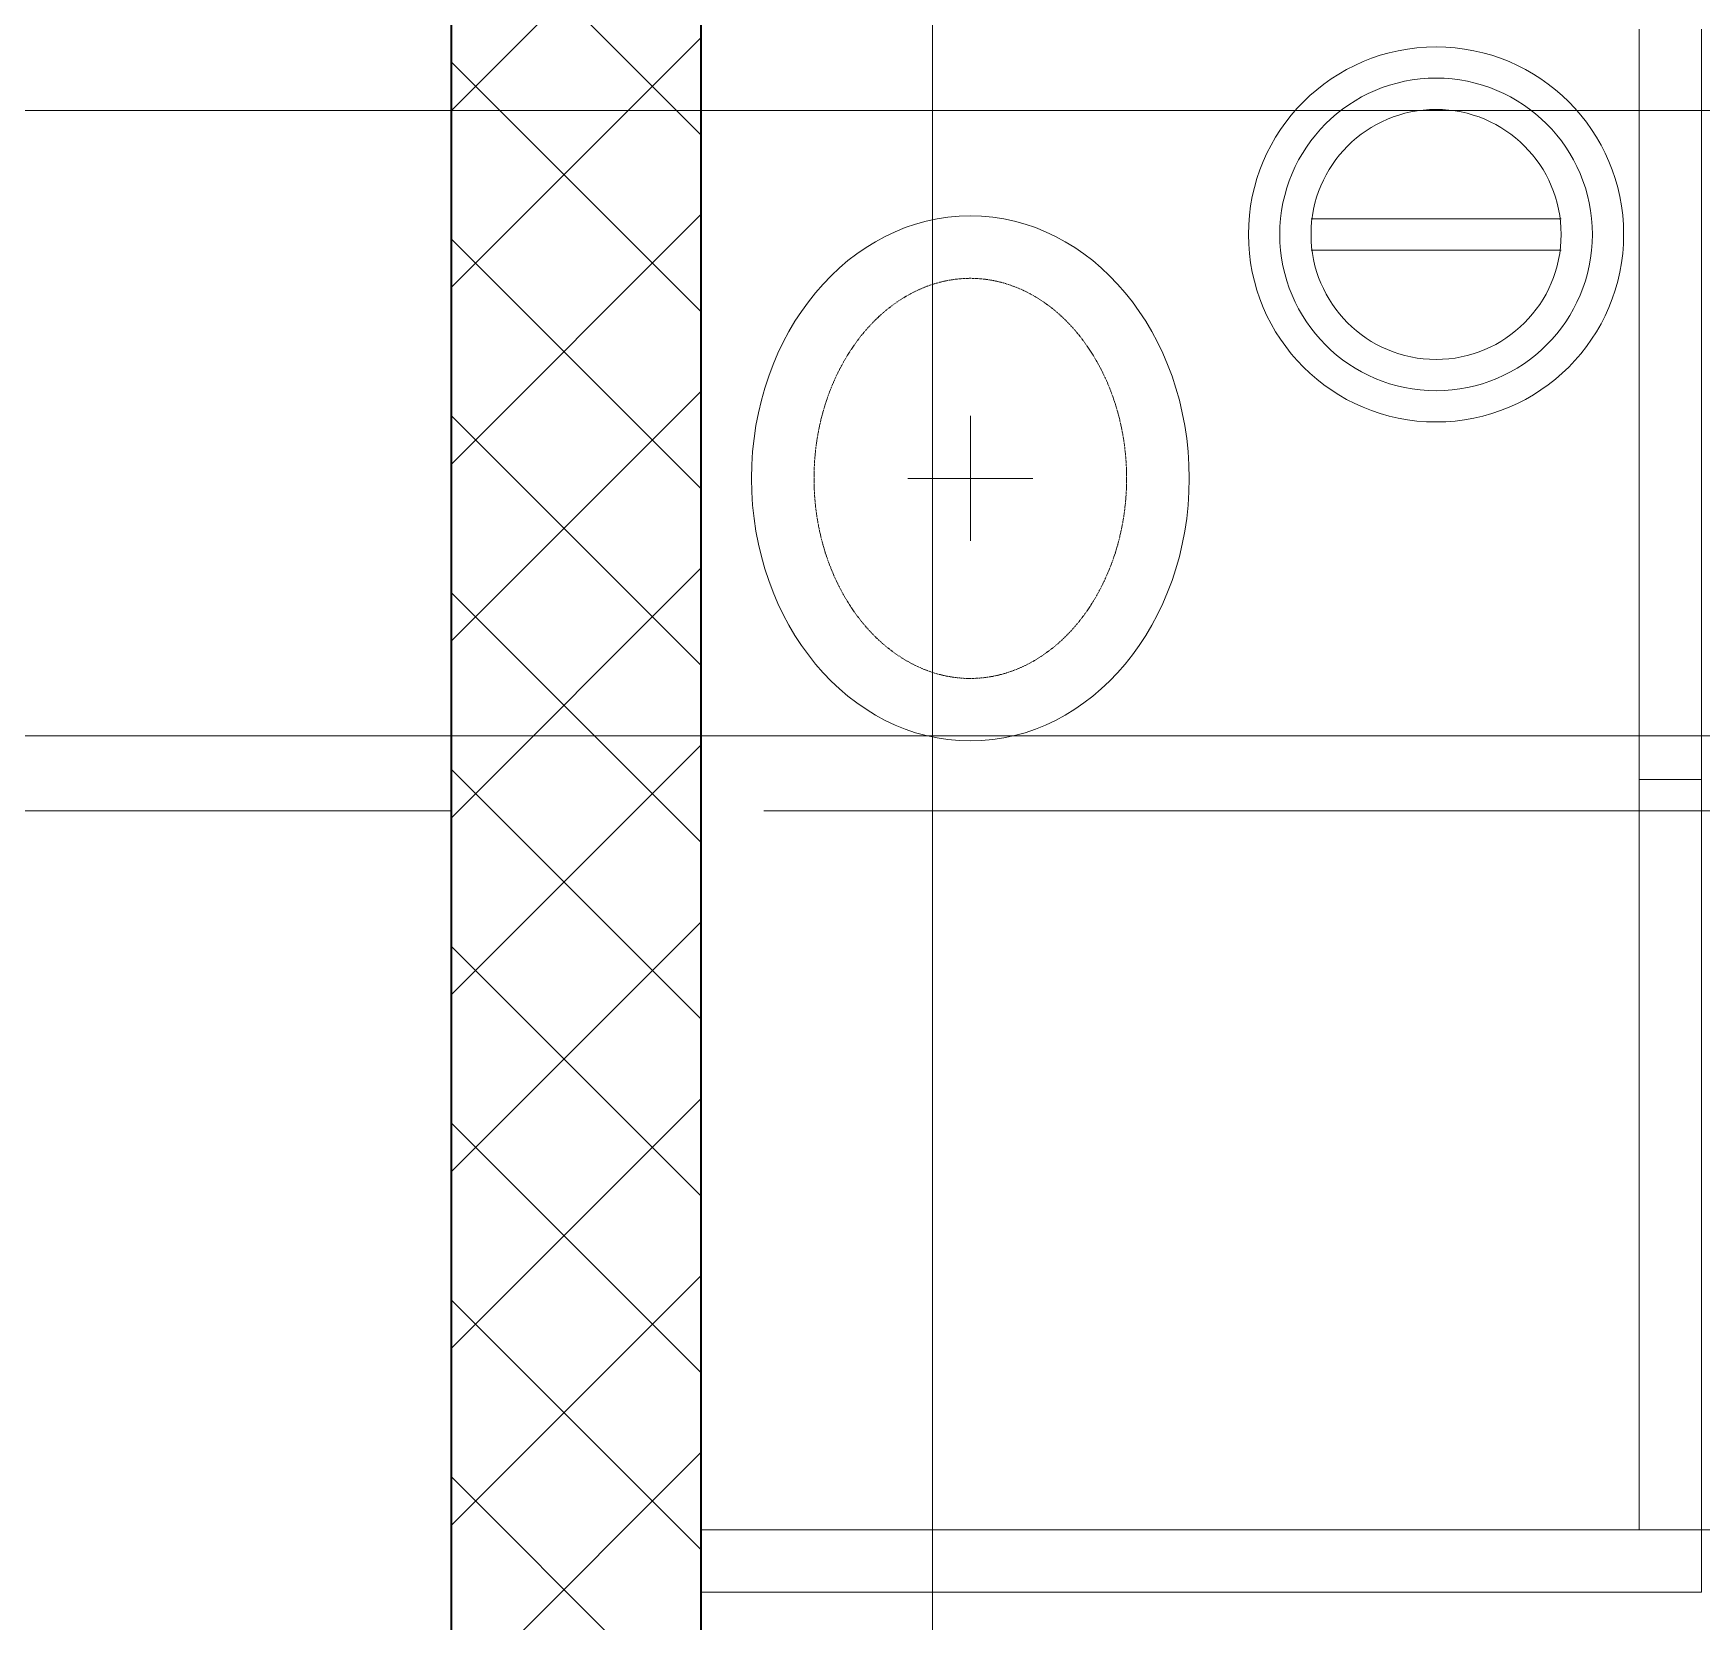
# Model space of a CAD drawing. Extents: x -982 to 937, y -179 to 616.
# Drawn here: x -601.04 to -574.36, y 339.52 to 364.93 of the extents above; entities that cross this region are included whole.
import ezdxf
from ezdxf.lldxf.tags import DXFTag

# ---------------------------------------------------------------- set-up
doc = ezdxf.new("R2010")
doc.units = 0
doc.layers.get('0').update_dxf_attribs({"lineweight": 13})
doc.layers.add('A-DETL-____-OTLN', color=5, linetype='Continuous', lineweight=9, true_color=0x0000ff)
for name, color, linetype, lineweight in [('A-FLOR-____-OVHD', 7, 'Strichpunkt - Fein', 9), ('A-WALL-____-MCUT', 7, 'Continuous', 35), ('A-WALL-____-PATT', 7, 'Continuous', 35), ('S-GRID-____-OTLN', 7, 'Continuous', 5)]:
    doc.layers.add(name, color=color, linetype=linetype, lineweight=lineweight)
tags = doc.linetypes.add('_Rasterlinie_', pattern=[0.375, 0.2, -0.05, 0.075, -0.05]).pattern_tags.tags
tags[10:11] = [DXFTag(74, 4), DXFTag(75, 0), DXFTag(340, '0'), DXFTag(46, 1.0), DXFTag(50, 0.0), DXFTag(44, 0.0), DXFTag(45, 0.0)]
tags[8:9] = [DXFTag(74, 4), DXFTag(75, 0), DXFTag(340, '0'), DXFTag(46, 1.0), DXFTag(50, 0.0), DXFTag(44, 0.0), DXFTag(45, 0.0)]
tags[6:7] = [DXFTag(74, 4), DXFTag(75, 0), DXFTag(340, '0'), DXFTag(46, 1.0), DXFTag(50, 0.0), DXFTag(44, 0.0), DXFTag(45, 0.0)]
tags[4:5] = [DXFTag(74, 4), DXFTag(75, 0), DXFTag(340, '0'), DXFTag(46, 1.0), DXFTag(50, 0.0), DXFTag(44, 0.0), DXFTag(45, 0.0)]
tags = doc.linetypes.add('Strichliert - Fein', pattern=[0.15, 0.1, -0.05]).pattern_tags.tags
tags[6:7] = [DXFTag(74, 4), DXFTag(75, 0), DXFTag(340, '0'), DXFTag(46, 1.0), DXFTag(50, 0.0), DXFTag(44, 0.0), DXFTag(45, 0.0)]
tags[4:5] = [DXFTag(74, 4), DXFTag(75, 0), DXFTag(340, '0'), DXFTag(46, 1.0), DXFTag(50, 0.0), DXFTag(44, 0.0), DXFTag(45, 0.0)]
tags = doc.linetypes.add('Strichpunkt - Fein', pattern=[0.2, 0.1, -0.05, 0, -0.05]).pattern_tags.tags
tags[10:11] = [DXFTag(74, 4), DXFTag(75, 0), DXFTag(340, '0'), DXFTag(46, 1.0), DXFTag(50, 0.0), DXFTag(44, 0.0), DXFTag(45, 0.0)]
tags[8:9] = [DXFTag(74, 4), DXFTag(75, 0), DXFTag(340, '0'), DXFTag(46, 1.0), DXFTag(50, 0.0), DXFTag(44, 0.0), DXFTag(45, 0.0)]
tags[6:7] = [DXFTag(74, 4), DXFTag(75, 0), DXFTag(340, '0'), DXFTag(46, 1.0), DXFTag(50, 0.0), DXFTag(44, 0.0), DXFTag(45, 0.0)]
tags[4:5] = [DXFTag(74, 4), DXFTag(75, 0), DXFTag(340, '0'), DXFTag(46, 1.0), DXFTag(50, 0.0), DXFTag(44, 0.0), DXFTag(45, 0.0)]

# ---------------------------------------------------------------- blocks, each defined once
blk = doc.blocks.new('Referenz-A0UJ2GQRXE', base_point=(-954.019, -167.52))
at = {"layer": 'A-DETL-____-OTLN', "color": 0, "linetype": 'Strichliert - Fein', "ltscale": 0.13}
for p, q in [((-575.359, 340.993), (-575.359, 364.993)), ((-574.359, 364.993), (-574.359, 339.993)), ((-580.606, 361.961), (-576.606, 361.961)), ((-580.606, 361.461), (-576.606, 361.461)), ((-586.054, 358.809), (-586.054, 356.809)), ((-587.054, 357.809), (-585.054, 357.809)), ((-574.359, 352.993), (-575.359, 352.993)), ((-590.359, 340.993), (-590.359, 339.993)), ((-590.359, 340.993), (-575.359, 340.993)), ((-575.359, 340.993), (-562.359, 340.993)), ((-574.359, 339.993), (-590.359, 339.993))]:
    blk.add_line(p, q, dxfattribs=at)
at = {"layer": 'A-DETL-____-OTLN', "color": 0, "linetype": 'Continuous'}
for p, q in [((-586.395, 360.979), (-586.382, 360.981)), ((-586.375, 360.982), (-586.362, 360.984)), ((-586.356, 360.985), (-586.343, 360.986)), ((-586.337, 360.987), (-586.324, 360.989)), ((-586.317, 360.99), (-586.305, 360.992)), ((-586.298, 360.993), (-586.286, 360.995)), ((-586.286, 360.995), (-586.285, 360.995)), ((-586.279, 360.996), (-586.266, 360.997)), ((-586.259, 360.998), (-586.247, 360.999)), ((-586.24, 360.999), (-586.227, 361)), ((-586.221, 361.001), (-586.208, 361.002)), ((-586.201, 361.003), (-586.188, 361.004)), ((-586.182, 361.005), (-586.17, 361.006)), ((-586.17, 361.006), (-586.169, 361.006)), ((-586.162, 361.006), (-586.149, 361.006)), ((-586.143, 361.006), (-586.13, 361.007)), ((-586.123, 361.007), (-586.11, 361.007)), ((-586.104, 361.008), (-586.091, 361.008)), ((-586.084, 361.008), (-586.071, 361.009)), ((-586.065, 361.009), (-586.054, 361.009)), ((-586.054, 361.009), (-586.044, 361.009)), ((-586.038, 361.009), (-586.025, 361.008)), ((-586.018, 361.008), (-586.005, 361.008)), ((-585.999, 361.008), (-585.986, 361.007)), ((-585.979, 361.007), (-585.966, 361.007)), ((-585.96, 361.007), (-585.947, 361.006)), ((-585.94, 361.005), (-585.927, 361.004)), ((-585.921, 361.004), (-585.908, 361.003)), ((-585.901, 361.002), (-585.888, 361.002)), ((-585.882, 361.001), (-585.869, 361)), ((-585.869, 361), (-585.869, 361)), ((-585.862, 360.999), (-585.85, 360.998)), ((-585.843, 360.997), (-585.83, 360.995)), ((-585.824, 360.995), (-585.811, 360.993)), ((-585.804, 360.992), (-585.791, 360.991)), ((-585.785, 360.99), (-585.777, 360.989)), ((-585.777, 360.989), (-585.772, 360.988)), ((-585.766, 360.987), (-585.753, 360.985)), ((-585.746, 360.984), (-585.734, 360.982)), ((-585.727, 360.98), (-585.714, 360.978)), ((-587.102, 360.71), (-587.09, 360.717)), ((-587.085, 360.72), (-587.082, 360.722)), ((-587.082, 360.722), (-587.074, 360.726)), ((-587.068, 360.73), (-587.057, 360.736)), ((-587.051, 360.739), (-587.039, 360.745)), ((-587.034, 360.748), (-587.022, 360.755)), ((-587.017, 360.758), (-587.005, 360.764)), ((-587, 360.767), (-586.988, 360.773)), ((-586.982, 360.776), (-586.971, 360.782)), ((-586.971, 360.782), (-586.971, 360.783)), ((-586.965, 360.785), (-586.953, 360.791)), ((-586.948, 360.794), (-586.936, 360.799)), ((-586.93, 360.802), (-586.918, 360.808)), ((-586.912, 360.811), (-586.901, 360.816)), ((-586.895, 360.819), (-586.883, 360.825)), ((-586.877, 360.827), (-586.865, 360.833)), ((-586.859, 360.836), (-586.847, 360.841)), ((-586.859, 360.836), (-586.859, 360.836)), ((-586.841, 360.843), (-586.829, 360.848)), ((-586.823, 360.85), (-586.811, 360.855)), ((-586.805, 360.858), (-586.793, 360.863)), ((-586.787, 360.865), (-586.775, 360.87)), ((-586.769, 360.873), (-586.757, 360.877)), ((-586.751, 360.88), (-586.746, 360.882)), ((-586.746, 360.882), (-586.739, 360.884)), ((-586.733, 360.887), (-586.721, 360.891)), ((-586.714, 360.893), (-586.702, 360.897)), ((-586.696, 360.899), (-586.684, 360.903)), ((-586.677, 360.905), (-586.665, 360.91)), ((-586.659, 360.912), (-586.647, 360.916)), ((-586.641, 360.918), (-586.631, 360.921)), ((-586.631, 360.921), (-586.628, 360.922)), ((-586.622, 360.924), (-586.609, 360.927)), ((-586.603, 360.929), (-586.591, 360.933)), ((-586.584, 360.934), (-586.572, 360.938)), ((-586.566, 360.939), (-586.553, 360.943)), ((-586.547, 360.945), (-586.534, 360.948)), ((-586.528, 360.95), (-586.517, 360.953)), ((-586.517, 360.953), (-586.515, 360.953)), ((-586.509, 360.955), (-586.496, 360.957)), ((-586.49, 360.959), (-586.477, 360.961)), ((-586.471, 360.963), (-586.458, 360.965)), ((-586.452, 360.967), (-586.439, 360.97)), ((-586.433, 360.971), (-586.42, 360.974)), ((-586.414, 360.975), (-586.402, 360.978)), ((-586.402, 360.978), (-586.401, 360.978)), ((-585.708, 360.977), (-585.695, 360.975)), ((-585.689, 360.974), (-585.684, 360.973)), ((-585.684, 360.973), (-585.676, 360.971)), ((-585.67, 360.97), (-585.657, 360.967)), ((-585.651, 360.966), (-585.638, 360.963)), ((-585.632, 360.962), (-585.619, 360.959)), ((-585.613, 360.957), (-585.6, 360.955)), ((-585.594, 360.953), (-585.592, 360.953)), ((-585.592, 360.953), (-585.581, 360.95)), ((-585.575, 360.948), (-585.562, 360.945)), ((-585.556, 360.943), (-585.543, 360.94)), ((-585.537, 360.938), (-585.525, 360.935)), ((-585.518, 360.933), (-585.506, 360.929)), ((-585.499, 360.928), (-585.487, 360.924)), ((-585.481, 360.922), (-585.469, 360.918)), ((-585.462, 360.916), (-585.45, 360.912)), ((-585.444, 360.91), (-585.431, 360.906)), ((-585.425, 360.904), (-585.413, 360.9)), ((-585.407, 360.898), (-585.394, 360.893)), ((-585.388, 360.891), (-585.376, 360.886)), ((-585.37, 360.884), (-585.358, 360.88)), ((-585.352, 360.877), (-585.34, 360.873)), ((-585.334, 360.87), (-585.321, 360.866)), ((-585.315, 360.863), (-585.303, 360.858)), ((-585.297, 360.856), (-585.286, 360.851)), ((-585.28, 360.848), (-585.268, 360.843)), ((-585.262, 360.84), (-585.25, 360.835)), ((-585.244, 360.833), (-585.232, 360.828)), ((-585.226, 360.825), (-585.214, 360.819)), ((-585.208, 360.817), (-585.197, 360.811)), ((-585.191, 360.808), (-585.179, 360.802)), ((-585.173, 360.8), (-585.161, 360.794)), ((-585.156, 360.791), (-585.144, 360.786)), ((-585.138, 360.783), (-585.138, 360.783)), ((-585.138, 360.783), (-585.127, 360.777)), ((-585.121, 360.773), (-585.109, 360.767)), ((-585.104, 360.764), (-585.092, 360.758)), ((-585.087, 360.755), (-585.075, 360.749)), ((-585.069, 360.746), (-585.058, 360.739)), ((-585.052, 360.736), (-585.049, 360.735)), ((-585.049, 360.735), (-585.041, 360.73)), ((-585.035, 360.726), (-585.024, 360.72)), ((-585.019, 360.716), (-585.008, 360.71)), ((-587.463, 360.445), (-587.453, 360.453)), ((-587.448, 360.458), (-587.438, 360.466)), ((-587.433, 360.471), (-587.423, 360.479)), ((-587.419, 360.483), (-587.409, 360.492)), ((-587.404, 360.496), (-587.394, 360.504)), ((-587.389, 360.508), (-587.378, 360.516)), ((-587.373, 360.52), (-587.363, 360.528)), ((-587.358, 360.532), (-587.348, 360.54)), ((-587.343, 360.544), (-587.332, 360.552)), ((-587.327, 360.556), (-587.317, 360.564)), ((-587.312, 360.568), (-587.302, 360.576)), ((-587.296, 360.58), (-587.286, 360.588)), ((-587.28, 360.592), (-587.27, 360.599)), ((-587.264, 360.603), (-587.254, 360.61)), ((-587.248, 360.614), (-587.238, 360.621)), ((-587.232, 360.625), (-587.222, 360.633)), ((-587.217, 360.636), (-587.206, 360.644)), ((-587.201, 360.647), (-587.192, 360.654)), ((-587.192, 360.654), (-587.19, 360.655)), ((-587.184, 360.658), (-587.173, 360.665)), ((-587.168, 360.669), (-587.157, 360.675)), ((-587.151, 360.679), (-587.14, 360.686)), ((-587.135, 360.689), (-587.124, 360.696)), ((-587.118, 360.699), (-587.107, 360.706)), ((-585.002, 360.706), (-584.991, 360.7)), ((-584.985, 360.696), (-584.974, 360.69)), ((-584.968, 360.686), (-584.961, 360.682)), ((-584.961, 360.682), (-584.957, 360.68)), ((-584.952, 360.676), (-584.941, 360.669)), ((-584.936, 360.665), (-584.925, 360.658)), ((-584.919, 360.654), (-584.909, 360.647)), ((-584.903, 360.644), (-584.892, 360.637)), ((-584.887, 360.633), (-584.876, 360.626)), ((-584.871, 360.622), (-584.86, 360.614)), ((-584.855, 360.611), (-584.844, 360.603)), ((-584.839, 360.599), (-584.829, 360.591)), ((-584.823, 360.588), (-584.813, 360.58)), ((-584.808, 360.576), (-584.797, 360.569)), ((-584.792, 360.565), (-584.788, 360.562)), ((-584.788, 360.562), (-584.782, 360.557)), ((-584.776, 360.553), (-584.766, 360.545)), ((-584.761, 360.541), (-584.751, 360.533)), ((-584.746, 360.529), (-584.736, 360.52)), ((-584.731, 360.516), (-584.72, 360.508)), ((-584.715, 360.504), (-584.705, 360.496)), ((-584.7, 360.492), (-584.69, 360.484)), ((-584.685, 360.479), (-584.676, 360.471)), ((-584.671, 360.467), (-584.661, 360.458)), ((-584.656, 360.454), (-584.646, 360.445)), ((-587.723, 360.182), (-587.715, 360.192)), ((-587.711, 360.197), (-587.705, 360.204)), ((-587.705, 360.204), (-587.702, 360.207)), ((-587.698, 360.212), (-587.689, 360.221)), ((-587.685, 360.226), (-587.676, 360.235)), ((-587.671, 360.24), (-587.662, 360.25)), ((-587.658, 360.254), (-587.649, 360.264)), ((-587.645, 360.269), (-587.636, 360.278)), ((-587.631, 360.283), (-587.623, 360.293)), ((-587.618, 360.297), (-587.609, 360.307)), ((-587.605, 360.311), (-587.595, 360.32)), ((-587.591, 360.325), (-587.581, 360.334)), ((-587.577, 360.339), (-587.567, 360.348)), ((-587.563, 360.352), (-587.553, 360.361)), ((-587.549, 360.366), (-587.539, 360.375)), ((-587.535, 360.379), (-587.525, 360.388)), ((-587.521, 360.393), (-587.511, 360.402)), ((-587.507, 360.406), (-587.497, 360.415)), ((-587.492, 360.419), (-587.482, 360.428)), ((-587.477, 360.432), (-587.468, 360.441)), ((-584.641, 360.441), (-584.631, 360.433)), ((-584.626, 360.428), (-584.622, 360.424)), ((-584.622, 360.424), (-584.617, 360.42)), ((-584.612, 360.415), (-584.603, 360.406)), ((-584.598, 360.402), (-584.588, 360.393)), ((-584.584, 360.388), (-584.574, 360.38)), ((-584.569, 360.375), (-584.56, 360.366)), ((-584.555, 360.362), (-584.546, 360.353)), ((-584.541, 360.348), (-584.541, 360.348)), ((-584.541, 360.348), (-584.532, 360.339)), ((-584.527, 360.334), (-584.518, 360.325)), ((-584.514, 360.32), (-584.505, 360.311)), ((-584.5, 360.307), (-584.491, 360.297)), ((-584.486, 360.293), (-584.477, 360.283)), ((-584.473, 360.279), (-584.464, 360.269)), ((-584.459, 360.265), (-584.451, 360.255)), ((-584.446, 360.25), (-584.437, 360.241)), ((-584.433, 360.236), (-584.424, 360.226)), ((-584.42, 360.221), (-584.411, 360.212)), ((-584.407, 360.207), (-584.398, 360.197)), ((-584.394, 360.192), (-584.385, 360.183)), ((-584.385, 360.183), (-584.385, 360.183)), ((-587.937, 359.904), (-587.93, 359.915)), ((-587.926, 359.92), (-587.919, 359.931)), ((-587.915, 359.936), (-587.908, 359.947)), ((-587.904, 359.952), (-587.896, 359.963)), ((-587.893, 359.968), (-587.887, 359.976)), ((-587.887, 359.976), (-587.885, 359.979)), ((-587.881, 359.984), (-587.873, 359.994)), ((-587.87, 360), (-587.862, 360.01)), ((-587.858, 360.015), (-587.85, 360.025)), ((-587.846, 360.031), (-587.838, 360.041)), ((-587.834, 360.046), (-587.826, 360.056)), ((-587.822, 360.062), (-587.814, 360.072)), ((-587.81, 360.077), (-587.803, 360.087)), ((-587.799, 360.093), (-587.798, 360.093)), ((-587.798, 360.093), (-587.79, 360.103)), ((-587.786, 360.108), (-587.778, 360.118)), ((-587.774, 360.122), (-587.765, 360.132)), ((-587.761, 360.137), (-587.753, 360.147)), ((-587.748, 360.152), (-587.74, 360.162)), ((-587.736, 360.167), (-587.728, 360.177)), ((-584.381, 360.178), (-584.373, 360.168)), ((-584.369, 360.163), (-584.36, 360.153)), ((-584.356, 360.148), (-584.348, 360.138)), ((-584.344, 360.133), (-584.335, 360.123)), ((-584.331, 360.118), (-584.323, 360.108)), ((-584.319, 360.103), (-584.311, 360.094)), ((-584.311, 360.094), (-584.31, 360.093)), ((-584.306, 360.088), (-584.298, 360.077)), ((-584.295, 360.072), (-584.287, 360.062)), ((-584.283, 360.057), (-584.275, 360.046)), ((-584.271, 360.041), (-584.263, 360.031)), ((-584.259, 360.026), (-584.251, 360.015)), ((-584.247, 360.01), (-584.239, 360)), ((-584.239, 360), (-584.239, 360)), ((-584.235, 359.995), (-584.228, 359.984)), ((-584.224, 359.979), (-584.217, 359.968)), ((-584.213, 359.963), (-584.205, 359.952)), ((-584.201, 359.947), (-584.194, 359.936)), ((-584.19, 359.931), (-584.183, 359.92)), ((-584.179, 359.915), (-584.171, 359.905)), ((-588.1, 359.638), (-588.093, 359.649)), ((-588.09, 359.655), (-588.084, 359.666)), ((-588.081, 359.672), (-588.075, 359.683)), ((-588.071, 359.689), (-588.065, 359.701)), ((-588.062, 359.706), (-588.056, 359.718)), ((-588.052, 359.723), (-588.046, 359.734)), ((-588.042, 359.74), (-588.035, 359.751)), ((-588.032, 359.756), (-588.025, 359.767)), ((-588.022, 359.773), (-588.015, 359.784)), ((-588.011, 359.79), (-588.004, 359.801)), ((-588.001, 359.806), (-587.994, 359.817)), ((-587.991, 359.823), (-587.984, 359.834)), ((-587.981, 359.839), (-587.974, 359.85)), ((-587.97, 359.856), (-587.963, 359.866)), ((-587.959, 359.872), (-587.952, 359.883)), ((-587.948, 359.888), (-587.941, 359.899)), ((-584.168, 359.899), (-584.161, 359.888)), ((-584.157, 359.883), (-584.15, 359.872)), ((-584.146, 359.866), (-584.139, 359.856)), ((-584.136, 359.85), (-584.129, 359.839)), ((-584.125, 359.834), (-584.118, 359.823)), ((-584.114, 359.817), (-584.107, 359.807)), ((-584.104, 359.801), (-584.097, 359.79)), ((-584.094, 359.784), (-584.087, 359.773)), ((-584.084, 359.768), (-584.077, 359.757)), ((-584.074, 359.751), (-584.067, 359.74)), ((-584.064, 359.734), (-584.057, 359.723)), ((-584.054, 359.718), (-584.047, 359.706)), ((-584.044, 359.701), (-584.041, 359.696)), ((-584.041, 359.696), (-584.037, 359.69)), ((-584.034, 359.684), (-584.028, 359.672)), ((-584.025, 359.667), (-584.018, 359.655)), ((-584.015, 359.65), (-584.009, 359.638)), ((-588.229, 359.376), (-588.224, 359.388)), ((-588.221, 359.394), (-588.216, 359.406)), ((-588.214, 359.412), (-588.208, 359.423)), ((-588.206, 359.429), (-588.2, 359.441)), ((-588.198, 359.447), (-588.192, 359.459)), ((-588.189, 359.465), (-588.183, 359.476)), ((-588.18, 359.482), (-588.175, 359.494)), ((-588.172, 359.5), (-588.166, 359.511)), ((-588.163, 359.517), (-588.157, 359.529)), ((-588.154, 359.535), (-588.148, 359.546)), ((-588.146, 359.552), (-588.14, 359.564)), ((-588.137, 359.569), (-588.131, 359.581)), ((-588.128, 359.588), (-588.122, 359.598)), ((-588.128, 359.587), (-588.128, 359.588)), ((-588.119, 359.604), (-588.112, 359.615)), ((-588.109, 359.621), (-588.103, 359.632)), ((-584.006, 359.633), (-584, 359.621)), ((-583.996, 359.616), (-583.99, 359.604)), ((-583.987, 359.598), (-583.981, 359.588)), ((-583.981, 359.588), (-583.981, 359.587)), ((-583.978, 359.581), (-583.972, 359.57)), ((-583.969, 359.564), (-583.963, 359.552)), ((-583.96, 359.546), (-583.954, 359.535)), ((-583.952, 359.529), (-583.946, 359.517)), ((-583.943, 359.512), (-583.937, 359.5)), ((-583.934, 359.494), (-583.928, 359.483)), ((-583.925, 359.477), (-583.925, 359.475)), ((-583.925, 359.475), (-583.92, 359.465)), ((-583.917, 359.459), (-583.912, 359.447)), ((-583.909, 359.441), (-583.903, 359.43)), ((-583.901, 359.424), (-583.895, 359.412)), ((-583.893, 359.406), (-583.887, 359.394)), ((-583.884, 359.388), (-583.879, 359.376)), ((-588.337, 359.104), (-588.333, 359.116)), ((-588.331, 359.123), (-588.327, 359.135)), ((-588.324, 359.141), (-588.321, 359.151)), ((-588.321, 359.151), (-588.32, 359.153)), ((-588.318, 359.159), (-588.313, 359.171)), ((-588.311, 359.178), (-588.306, 359.19)), ((-588.304, 359.196), (-588.299, 359.208)), ((-588.297, 359.214), (-588.292, 359.226)), ((-588.289, 359.232), (-588.285, 359.244)), ((-588.282, 359.25), (-588.278, 359.262)), ((-588.275, 359.268), (-588.271, 359.28)), ((-588.268, 359.287), (-588.263, 359.299)), ((-588.261, 359.305), (-588.256, 359.316)), ((-588.253, 359.322), (-588.248, 359.334)), ((-588.245, 359.34), (-588.24, 359.352)), ((-588.237, 359.358), (-588.232, 359.37)), ((-583.876, 359.37), (-583.872, 359.36)), ((-583.872, 359.36), (-583.871, 359.359)), ((-583.868, 359.353), (-583.863, 359.341)), ((-583.861, 359.335), (-583.856, 359.323)), ((-583.854, 359.317), (-583.849, 359.305)), ((-583.846, 359.299), (-583.841, 359.287)), ((-583.839, 359.281), (-583.834, 359.269)), ((-583.831, 359.263), (-583.826, 359.251)), ((-583.824, 359.245), (-583.822, 359.242)), ((-583.822, 359.242), (-583.819, 359.232)), ((-583.817, 359.226), (-583.812, 359.214)), ((-583.81, 359.208), (-583.805, 359.196)), ((-583.803, 359.19), (-583.798, 359.178)), ((-583.796, 359.172), (-583.791, 359.159)), ((-583.789, 359.153), (-583.785, 359.141)), ((-583.782, 359.135), (-583.778, 359.123)), ((-583.776, 359.117), (-583.771, 359.104)), ((-588.418, 358.844), (-588.415, 358.856)), ((-588.413, 358.862), (-588.411, 358.871)), ((-588.411, 358.871), (-588.41, 358.875)), ((-588.408, 358.881), (-588.404, 358.894)), ((-588.402, 358.9), (-588.399, 358.912)), ((-588.397, 358.919), (-588.393, 358.931)), ((-588.391, 358.937), (-588.388, 358.95)), ((-588.386, 358.956), (-588.382, 358.968)), ((-588.38, 358.975), (-588.376, 358.987)), ((-588.375, 358.993), (-588.374, 358.997)), ((-588.374, 358.997), (-588.371, 359.006)), ((-588.369, 359.012), (-588.364, 359.024)), ((-588.362, 359.03), (-588.358, 359.043)), ((-588.356, 359.049), (-588.352, 359.061)), ((-588.35, 359.067), (-588.345, 359.08)), ((-588.343, 359.086), (-588.339, 359.098)), ((-583.769, 359.098), (-583.765, 359.086)), ((-583.763, 359.08), (-583.759, 359.067)), ((-583.757, 359.061), (-583.753, 359.049)), ((-583.751, 359.043), (-583.747, 359.03)), ((-583.745, 359.024), (-583.74, 359.012)), ((-583.738, 359.006), (-583.735, 358.997)), ((-583.735, 358.997), (-583.734, 358.993)), ((-583.733, 358.987), (-583.729, 358.975)), ((-583.727, 358.969), (-583.723, 358.956)), ((-583.721, 358.95), (-583.718, 358.937)), ((-583.716, 358.931), (-583.712, 358.919)), ((-583.71, 358.912), (-583.707, 358.9)), ((-583.705, 358.894), (-583.701, 358.881)), ((-583.699, 358.875), (-583.698, 358.871)), ((-583.698, 358.871), (-583.696, 358.863)), ((-583.694, 358.856), (-583.691, 358.844)), ((-588.48, 358.578), (-588.477, 358.59)), ((-588.476, 358.597), (-588.474, 358.61)), ((-588.473, 358.616), (-588.47, 358.629)), ((-588.468, 358.635), (-588.465, 358.648)), ((-588.464, 358.654), (-588.461, 358.667)), ((-588.46, 358.673), (-588.457, 358.686)), ((-588.456, 358.692), (-588.453, 358.705)), ((-588.451, 358.711), (-588.448, 358.724)), ((-588.447, 358.73), (-588.444, 358.743)), ((-588.443, 358.749), (-588.439, 358.762)), ((-588.438, 358.768), (-588.434, 358.781)), ((-588.433, 358.787), (-588.43, 358.799)), ((-588.428, 358.806), (-588.425, 358.818)), ((-588.423, 358.825), (-588.42, 358.837)), ((-583.689, 358.837), (-583.686, 358.825)), ((-583.684, 358.818), (-583.681, 358.806)), ((-583.68, 358.8), (-583.676, 358.787)), ((-583.675, 358.781), (-583.671, 358.768)), ((-583.67, 358.762), (-583.666, 358.749)), ((-583.665, 358.743), (-583.665, 358.743)), ((-583.665, 358.743), (-583.662, 358.73)), ((-583.661, 358.724), (-583.658, 358.711)), ((-583.656, 358.705), (-583.653, 358.692)), ((-583.652, 358.686), (-583.649, 358.673)), ((-583.648, 358.667), (-583.645, 358.654)), ((-583.644, 358.648), (-583.641, 358.635)), ((-583.639, 358.629), (-583.636, 358.616)), ((-583.635, 358.61), (-583.633, 358.597)), ((-583.632, 358.591), (-583.629, 358.578)), ((-588.523, 358.308), (-588.521, 358.321)), ((-588.521, 358.328), (-588.519, 358.34)), ((-588.518, 358.349), (-588.517, 358.36)), ((-588.518, 358.347), (-588.518, 358.349)), ((-588.516, 358.366), (-588.514, 358.379)), ((-588.513, 358.385), (-588.511, 358.398)), ((-588.51, 358.405), (-588.508, 358.418)), ((-588.507, 358.424), (-588.505, 358.437)), ((-588.504, 358.443), (-588.502, 358.456)), ((-588.501, 358.463), (-588.499, 358.475)), ((-588.498, 358.482), (-588.495, 358.495)), ((-588.494, 358.501), (-588.492, 358.514)), ((-588.491, 358.52), (-588.488, 358.533)), ((-588.487, 358.539), (-588.485, 358.552)), ((-588.483, 358.559), (-588.481, 358.571)), ((-583.628, 358.571), (-583.626, 358.559)), ((-583.624, 358.552), (-583.622, 358.539)), ((-583.621, 358.533), (-583.618, 358.52)), ((-583.617, 358.514), (-583.615, 358.501)), ((-583.614, 358.495), (-583.611, 358.482)), ((-583.61, 358.476), (-583.608, 358.463)), ((-583.607, 358.456), (-583.605, 358.443)), ((-583.604, 358.437), (-583.602, 358.424)), ((-583.601, 358.418), (-583.599, 358.405)), ((-583.598, 358.398), (-583.596, 358.386)), ((-583.595, 358.379), (-583.593, 358.366)), ((-583.593, 358.36), (-583.591, 358.349)), ((-583.591, 358.349), (-583.591, 358.347)), ((-583.59, 358.341), (-583.588, 358.328)), ((-583.588, 358.321), (-583.586, 358.308)), ((-588.548, 358.036), (-588.547, 358.049)), ((-588.547, 358.056), (-588.546, 358.069)), ((-588.546, 358.075), (-588.545, 358.08)), ((-588.545, 358.08), (-588.545, 358.088)), ((-588.544, 358.095), (-588.543, 358.108)), ((-588.543, 358.114), (-588.541, 358.127)), ((-588.541, 358.134), (-588.54, 358.147)), ((-588.539, 358.153), (-588.538, 358.166)), ((-588.538, 358.172), (-588.537, 358.185)), ((-588.536, 358.192), (-588.535, 358.205)), ((-588.534, 358.215), (-588.533, 358.224)), ((-588.534, 358.211), (-588.534, 358.215)), ((-588.532, 358.231), (-588.531, 358.244)), ((-588.53, 358.25), (-588.528, 358.263)), ((-588.528, 358.269), (-588.526, 358.282)), ((-588.525, 358.289), (-588.524, 358.302)), ((-583.585, 358.302), (-583.584, 358.289)), ((-583.583, 358.282), (-583.581, 358.27)), ((-583.581, 358.263), (-583.579, 358.25)), ((-583.578, 358.244), (-583.577, 358.231)), ((-583.576, 358.224), (-583.575, 358.215)), ((-583.575, 358.215), (-583.575, 358.211)), ((-583.574, 358.205), (-583.573, 358.192)), ((-583.572, 358.186), (-583.571, 358.173)), ((-583.571, 358.166), (-583.57, 358.153)), ((-583.569, 358.147), (-583.568, 358.134)), ((-583.568, 358.127), (-583.566, 358.114)), ((-583.566, 358.108), (-583.565, 358.095)), ((-583.564, 358.088), (-583.564, 358.08)), ((-583.564, 358.08), (-583.563, 358.075)), ((-583.563, 358.069), (-583.562, 358.056)), ((-583.562, 358.049), (-583.561, 358.037)), ((-588.554, 357.861), (-588.553, 357.874)), ((-588.554, 357.841), (-588.554, 357.854)), ((-588.554, 357.822), (-588.554, 357.835)), ((-588.554, 357.809), (-588.554, 357.815)), ((-588.554, 357.802), (-588.554, 357.809)), ((-588.554, 357.783), (-588.554, 357.796)), ((-588.553, 357.919), (-588.552, 357.932)), ((-588.553, 357.9), (-588.553, 357.913)), ((-588.553, 357.88), (-588.553, 357.893)), ((-588.552, 357.945), (-588.552, 357.952)), ((-588.552, 357.939), (-588.552, 357.945)), ((-588.551, 357.978), (-588.55, 357.991)), ((-588.551, 357.958), (-588.551, 357.971)), ((-588.55, 357.997), (-588.549, 358.01)), ((-588.549, 358.017), (-588.548, 358.03)), ((-583.561, 358.03), (-583.56, 358.017)), ((-583.56, 358.011), (-583.559, 357.998)), ((-583.559, 357.991), (-583.558, 357.978)), ((-583.558, 357.972), (-583.558, 357.959)), ((-583.557, 357.952), (-583.557, 357.945)), ((-583.557, 357.945), (-583.557, 357.939)), ((-583.557, 357.933), (-583.556, 357.92)), ((-583.556, 357.913), (-583.556, 357.9)), ((-583.556, 357.894), (-583.556, 357.881)), ((-583.556, 357.874), (-583.555, 357.861)), ((-583.555, 357.855), (-583.555, 357.842)), ((-583.555, 357.835), (-583.555, 357.822)), ((-583.555, 357.816), (-583.555, 357.809)), ((-583.555, 357.809), (-583.555, 357.803)), ((-583.555, 357.796), (-583.555, 357.783)), ((-588.554, 357.763), (-588.554, 357.776)), ((-588.553, 357.744), (-588.554, 357.757)), ((-588.553, 357.725), (-588.553, 357.737)), ((-588.553, 357.705), (-588.553, 357.718)), ((-588.552, 357.686), (-588.553, 357.699)), ((-588.552, 357.674), (-588.552, 357.679)), ((-588.552, 357.666), (-588.552, 357.674)), ((-588.551, 357.647), (-588.551, 357.66)), ((-588.55, 357.627), (-588.551, 357.64)), ((-588.549, 357.608), (-588.55, 357.621)), ((-588.548, 357.588), (-588.549, 357.601)), ((-588.547, 357.569), (-588.548, 357.582)), ((-588.546, 357.549), (-588.547, 357.562)), ((-588.545, 357.538), (-588.546, 357.543)), ((-588.545, 357.53), (-588.545, 357.538)), ((-588.543, 357.51), (-588.544, 357.523)), ((-583.565, 357.523), (-583.566, 357.51)), ((-583.563, 357.543), (-583.564, 357.538)), ((-583.564, 357.538), (-583.564, 357.53)), ((-583.562, 357.562), (-583.563, 357.549)), ((-583.561, 357.582), (-583.562, 357.569)), ((-583.56, 357.601), (-583.561, 357.588)), ((-583.559, 357.621), (-583.56, 357.608)), ((-583.558, 357.64), (-583.559, 357.627)), ((-583.558, 357.66), (-583.558, 357.647)), ((-583.556, 357.699), (-583.557, 357.686)), ((-583.557, 357.679), (-583.557, 357.674)), ((-583.557, 357.674), (-583.557, 357.666)), ((-583.555, 357.757), (-583.556, 357.744)), ((-583.556, 357.738), (-583.556, 357.725)), ((-583.556, 357.718), (-583.556, 357.705)), ((-583.555, 357.777), (-583.555, 357.764)), ((-588.541, 357.491), (-588.542, 357.504)), ((-588.54, 357.471), (-588.541, 357.484)), ((-588.538, 357.452), (-588.539, 357.465)), ((-588.537, 357.433), (-588.538, 357.446)), ((-588.535, 357.413), (-588.536, 357.426)), ((-588.534, 357.403), (-588.534, 357.407)), ((-588.533, 357.394), (-588.534, 357.403)), ((-588.531, 357.374), (-588.532, 357.387)), ((-588.528, 357.355), (-588.53, 357.368)), ((-588.526, 357.336), (-588.528, 357.349)), ((-588.524, 357.316), (-588.525, 357.329)), ((-588.521, 357.297), (-588.523, 357.31)), ((-588.519, 357.278), (-588.521, 357.29)), ((-588.518, 357.27), (-588.518, 357.271)), ((-588.516, 357.258), (-588.518, 357.27)), ((-588.514, 357.239), (-588.515, 357.252)), ((-583.593, 357.252), (-583.595, 357.239)), ((-583.591, 357.27), (-583.592, 357.258)), ((-583.591, 357.271), (-583.591, 357.27)), ((-583.588, 357.291), (-583.59, 357.278)), ((-583.586, 357.31), (-583.588, 357.297)), ((-583.584, 357.329), (-583.585, 357.316)), ((-583.581, 357.349), (-583.583, 357.336)), ((-583.579, 357.368), (-583.581, 357.355)), ((-583.577, 357.387), (-583.578, 357.375)), ((-583.575, 357.403), (-583.576, 357.394)), ((-583.575, 357.407), (-583.575, 357.403)), ((-583.573, 357.426), (-583.574, 357.413)), ((-583.571, 357.446), (-583.572, 357.433)), ((-583.57, 357.465), (-583.571, 357.452)), ((-583.568, 357.485), (-583.569, 357.472)), ((-583.566, 357.504), (-583.568, 357.491)), ((-588.511, 357.22), (-588.513, 357.233)), ((-588.508, 357.2), (-588.51, 357.213)), ((-588.505, 357.181), (-588.507, 357.194)), ((-588.502, 357.162), (-588.504, 357.175)), ((-588.499, 357.143), (-588.501, 357.155)), ((-588.495, 357.123), (-588.498, 357.136)), ((-588.492, 357.104), (-588.494, 357.117)), ((-588.488, 357.085), (-588.491, 357.098)), ((-588.485, 357.066), (-588.487, 357.079)), ((-588.481, 357.047), (-588.483, 357.059)), ((-588.477, 357.028), (-588.48, 357.04)), ((-588.474, 357.008), (-588.476, 357.021)), ((-588.47, 356.989), (-588.472, 357.002)), ((-588.465, 356.97), (-588.468, 356.983)), ((-583.641, 356.983), (-583.644, 356.97)), ((-583.636, 357.002), (-583.639, 356.989)), ((-583.633, 357.021), (-583.635, 357.009)), ((-583.629, 357.04), (-583.632, 357.028)), ((-583.626, 357.06), (-583.628, 357.047)), ((-583.622, 357.079), (-583.624, 357.066)), ((-583.618, 357.098), (-583.621, 357.085)), ((-583.615, 357.117), (-583.617, 357.104)), ((-583.611, 357.136), (-583.614, 357.124)), ((-583.608, 357.156), (-583.61, 357.143)), ((-583.605, 357.175), (-583.607, 357.162)), ((-583.602, 357.194), (-583.604, 357.181)), ((-583.599, 357.213), (-583.601, 357.201)), ((-583.596, 357.233), (-583.598, 357.22)), ((-588.461, 356.951), (-588.464, 356.964)), ((-588.457, 356.932), (-588.46, 356.945)), ((-588.453, 356.913), (-588.456, 356.926)), ((-588.448, 356.894), (-588.451, 356.907)), ((-588.444, 356.875), (-588.447, 356.888)), ((-588.444, 356.875), (-588.444, 356.875)), ((-588.439, 356.856), (-588.443, 356.869)), ((-588.434, 356.837), (-588.438, 356.85)), ((-588.429, 356.819), (-588.433, 356.831)), ((-588.425, 356.8), (-588.428, 356.812)), ((-588.42, 356.781), (-588.423, 356.793)), ((-588.415, 356.762), (-588.418, 356.774)), ((-588.411, 356.747), (-588.413, 356.756)), ((-588.41, 356.743), (-588.411, 356.747)), ((-588.404, 356.724), (-588.408, 356.737)), ((-588.399, 356.706), (-588.402, 356.718)), ((-583.707, 356.718), (-583.71, 356.706)), ((-583.701, 356.737), (-583.705, 356.724)), ((-583.698, 356.747), (-583.699, 356.743)), ((-583.696, 356.756), (-583.698, 356.747)), ((-583.691, 356.775), (-583.694, 356.762)), ((-583.686, 356.793), (-583.689, 356.781)), ((-583.681, 356.812), (-583.684, 356.8)), ((-583.676, 356.831), (-583.679, 356.819)), ((-583.671, 356.85), (-583.675, 356.838)), ((-583.666, 356.869), (-583.67, 356.856)), ((-583.662, 356.888), (-583.665, 356.875)), ((-583.658, 356.907), (-583.661, 356.894)), ((-583.653, 356.926), (-583.656, 356.913)), ((-583.649, 356.945), (-583.652, 356.932)), ((-583.645, 356.964), (-583.648, 356.951)), ((-588.393, 356.687), (-588.397, 356.699)), ((-588.388, 356.668), (-588.391, 356.681)), ((-588.382, 356.65), (-588.386, 356.662)), ((-588.376, 356.631), (-588.38, 356.643)), ((-588.374, 356.621), (-588.375, 356.625)), ((-588.371, 356.612), (-588.374, 356.621)), ((-588.364, 356.594), (-588.369, 356.606)), ((-588.358, 356.575), (-588.362, 356.588)), ((-588.352, 356.557), (-588.356, 356.569)), ((-588.346, 356.538), (-588.35, 356.551)), ((-588.34, 356.52), (-588.344, 356.532)), ((-588.333, 356.501), (-588.338, 356.514)), ((-588.327, 356.483), (-588.331, 356.495)), ((-588.32, 356.465), (-588.324, 356.477)), ((-588.313, 356.447), (-588.318, 356.459)), ((-583.791, 356.459), (-583.796, 356.447)), ((-583.788, 356.467), (-583.789, 356.465)), ((-583.784, 356.477), (-583.788, 356.467)), ((-583.778, 356.496), (-583.782, 356.483)), ((-583.772, 356.514), (-583.776, 356.502)), ((-583.766, 356.532), (-583.77, 356.52)), ((-583.759, 356.551), (-583.764, 356.539)), ((-583.753, 356.569), (-583.757, 356.557)), ((-583.747, 356.588), (-583.751, 356.576)), ((-583.74, 356.606), (-583.745, 356.594)), ((-583.735, 356.621), (-583.738, 356.612)), ((-583.734, 356.625), (-583.735, 356.621)), ((-583.729, 356.643), (-583.732, 356.631)), ((-583.723, 356.662), (-583.727, 356.65)), ((-583.718, 356.681), (-583.721, 356.668)), ((-583.712, 356.7), (-583.716, 356.687)), ((-588.306, 356.428), (-588.311, 356.44)), ((-588.299, 356.41), (-588.304, 356.422)), ((-588.292, 356.392), (-588.297, 356.404)), ((-588.287, 356.376), (-588.29, 356.386)), ((-588.285, 356.374), (-588.287, 356.376)), ((-588.278, 356.356), (-588.283, 356.368)), ((-588.27, 356.338), (-588.275, 356.35)), ((-588.263, 356.32), (-588.268, 356.332)), ((-588.255, 356.302), (-588.26, 356.314)), ((-588.248, 356.284), (-588.253, 356.296)), ((-588.241, 356.266), (-588.245, 356.278)), ((-588.237, 356.258), (-588.238, 356.26)), ((-588.233, 356.248), (-588.237, 356.258)), ((-588.225, 356.23), (-588.23, 356.242)), ((-588.216, 356.212), (-588.222, 356.224)), ((-588.208, 356.195), (-588.214, 356.206)), ((-588.2, 356.177), (-588.206, 356.189)), ((-583.903, 356.189), (-583.909, 356.177)), ((-583.895, 356.207), (-583.901, 356.195)), ((-583.888, 356.224), (-583.893, 356.212)), ((-583.88, 356.242), (-583.885, 356.23)), ((-583.872, 356.26), (-583.877, 356.248)), ((-583.864, 356.278), (-583.869, 356.266)), ((-583.856, 356.296), (-583.861, 356.284)), ((-583.848, 356.314), (-583.853, 356.302)), ((-583.841, 356.332), (-583.846, 356.32)), ((-583.834, 356.35), (-583.838, 356.338)), ((-583.827, 356.368), (-583.831, 356.356)), ((-583.82, 356.386), (-583.824, 356.374)), ((-583.812, 356.404), (-583.817, 356.392)), ((-583.805, 356.422), (-583.81, 356.41)), ((-583.798, 356.441), (-583.803, 356.428)), ((-588.192, 356.159), (-588.197, 356.171)), ((-588.184, 356.143), (-588.189, 356.153)), ((-588.184, 356.141), (-588.184, 356.143)), ((-588.175, 356.124), (-588.181, 356.136)), ((-588.166, 356.107), (-588.172, 356.118)), ((-588.157, 356.089), (-588.163, 356.101)), ((-588.149, 356.072), (-588.155, 356.083)), ((-588.14, 356.054), (-588.146, 356.066)), ((-588.131, 356.037), (-588.137, 356.048)), ((-588.122, 356.02), (-588.128, 356.031)), ((-588.128, 356.031), (-588.128, 356.031)), ((-588.113, 356.003), (-588.119, 356.014)), ((-588.103, 355.986), (-588.109, 355.997)), ((-588.094, 355.968), (-588.1, 355.98)), ((-588.084, 355.951), (-588.091, 355.963)), ((-588.075, 355.934), (-588.081, 355.946)), ((-588.068, 355.922), (-588.072, 355.929)), ((-588.065, 355.917), (-588.068, 355.922)), ((-588.055, 355.901), (-588.062, 355.912)), ((-584.047, 355.912), (-584.053, 355.901)), ((-584.038, 355.929), (-584.044, 355.918)), ((-584.028, 355.946), (-584.034, 355.935)), ((-584.019, 355.963), (-584.025, 355.952)), ((-584.009, 355.98), (-584.016, 355.969)), ((-584, 355.997), (-584.006, 355.986)), ((-583.99, 356.014), (-583.997, 356.003)), ((-583.981, 356.031), (-583.987, 356.02)), ((-583.981, 356.031), (-583.981, 356.031)), ((-583.972, 356.049), (-583.978, 356.037)), ((-583.963, 356.066), (-583.969, 356.055)), ((-583.955, 356.084), (-583.96, 356.072)), ((-583.946, 356.101), (-583.952, 356.089)), ((-583.937, 356.119), (-583.943, 356.107)), ((-583.929, 356.136), (-583.934, 356.124)), ((-583.92, 356.153), (-583.926, 356.142)), ((-583.911, 356.171), (-583.917, 356.159)), ((-588.045, 355.884), (-588.052, 355.895)), ((-588.035, 355.867), (-588.042, 355.878)), ((-588.025, 355.85), (-588.032, 355.862)), ((-588.015, 355.834), (-588.022, 355.845)), ((-588.005, 355.817), (-588.012, 355.828)), ((-587.995, 355.801), (-588.002, 355.812)), ((-587.984, 355.784), (-587.991, 355.795)), ((-587.973, 355.768), (-587.98, 355.779)), ((-587.963, 355.752), (-587.97, 355.763)), ((-587.952, 355.735), (-587.959, 355.746)), ((-587.941, 355.719), (-587.948, 355.73)), ((-587.93, 355.703), (-587.938, 355.714)), ((-587.919, 355.687), (-587.926, 355.698)), ((-587.908, 355.671), (-587.915, 355.682)), ((-587.896, 355.655), (-587.904, 355.666)), ((-587.885, 355.639), (-587.892, 355.65)), ((-584.216, 355.65), (-584.222, 355.642)), ((-584.205, 355.666), (-584.213, 355.655)), ((-584.194, 355.682), (-584.201, 355.671)), ((-584.183, 355.698), (-584.19, 355.687)), ((-584.172, 355.714), (-584.179, 355.703)), ((-584.161, 355.73), (-584.168, 355.72)), ((-584.15, 355.746), (-584.157, 355.736)), ((-584.139, 355.762), (-584.146, 355.752)), ((-584.128, 355.779), (-584.135, 355.768)), ((-584.118, 355.795), (-584.125, 355.784)), ((-584.108, 355.812), (-584.115, 355.801)), ((-584.098, 355.829), (-584.104, 355.818)), ((-584.087, 355.845), (-584.094, 355.834)), ((-584.077, 355.862), (-584.084, 355.851)), ((-584.067, 355.878), (-584.074, 355.867)), ((-584.057, 355.895), (-584.063, 355.884)), ((-587.874, 355.623), (-587.881, 355.634)), ((-587.862, 355.608), (-587.87, 355.618)), ((-587.87, 355.618), (-587.87, 355.618)), ((-587.85, 355.592), (-587.858, 355.603)), ((-587.838, 355.577), (-587.846, 355.587)), ((-587.826, 355.561), (-587.834, 355.572)), ((-587.814, 355.546), (-587.822, 355.556)), ((-587.803, 355.531), (-587.811, 355.541)), ((-587.798, 355.525), (-587.799, 355.525)), ((-587.79, 355.515), (-587.798, 355.525)), ((-587.778, 355.5), (-587.786, 355.51)), ((-587.765, 355.485), (-587.774, 355.495)), ((-587.753, 355.47), (-587.761, 355.48)), ((-587.74, 355.455), (-587.749, 355.465)), ((-587.728, 355.44), (-587.736, 355.45)), ((-587.715, 355.426), (-587.724, 355.435)), ((-587.724, 355.435), (-587.724, 355.435)), ((-587.702, 355.411), (-587.711, 355.421)), ((-587.689, 355.397), (-587.698, 355.407)), ((-587.676, 355.382), (-587.685, 355.392)), ((-587.663, 355.368), (-587.672, 355.378)), ((-584.438, 355.378), (-584.447, 355.368)), ((-584.424, 355.392), (-584.433, 355.383)), ((-584.411, 355.406), (-584.42, 355.397)), ((-584.404, 355.414), (-584.407, 355.411)), ((-584.398, 355.421), (-584.404, 355.414)), ((-584.386, 355.436), (-584.394, 355.426)), ((-584.373, 355.451), (-584.381, 355.441)), ((-584.361, 355.466), (-584.369, 355.456)), ((-584.348, 355.481), (-584.356, 355.471)), ((-584.335, 355.496), (-584.344, 355.486)), ((-584.323, 355.511), (-584.331, 355.501)), ((-584.311, 355.525), (-584.319, 355.516)), ((-584.31, 355.525), (-584.311, 355.525)), ((-584.299, 355.541), (-584.306, 355.531)), ((-584.287, 355.557), (-584.295, 355.546)), ((-584.275, 355.572), (-584.283, 355.562)), ((-584.263, 355.588), (-584.271, 355.577)), ((-584.251, 355.603), (-584.259, 355.593)), ((-584.239, 355.619), (-584.247, 355.608)), ((-584.228, 355.634), (-584.236, 355.624)), ((-584.222, 355.642), (-584.224, 355.639)), ((-587.65, 355.353), (-587.658, 355.363)), ((-587.636, 355.339), (-587.645, 355.349)), ((-587.623, 355.325), (-587.632, 355.335)), ((-587.609, 355.312), (-587.618, 355.321)), ((-587.595, 355.298), (-587.604, 355.307)), ((-587.582, 355.284), (-587.591, 355.293)), ((-587.568, 355.27), (-587.577, 355.279)), ((-587.568, 355.27), (-587.568, 355.27)), ((-587.554, 355.256), (-587.563, 355.265)), ((-587.54, 355.243), (-587.549, 355.252)), ((-587.525, 355.23), (-587.535, 355.239)), ((-587.511, 355.216), (-587.521, 355.225)), ((-587.497, 355.203), (-587.506, 355.212)), ((-587.487, 355.194), (-587.492, 355.199)), ((-587.483, 355.19), (-587.487, 355.194)), ((-587.468, 355.177), (-587.478, 355.186)), ((-587.453, 355.164), (-587.463, 355.173)), ((-587.438, 355.152), (-587.448, 355.16)), ((-587.424, 355.139), (-587.433, 355.147)), ((-587.409, 355.126), (-587.419, 355.135)), ((-587.394, 355.114), (-587.404, 355.122)), ((-587.378, 355.102), (-587.389, 355.11)), ((-584.72, 355.11), (-584.731, 355.102)), ((-584.705, 355.122), (-584.715, 355.114)), ((-584.69, 355.135), (-584.7, 355.126)), ((-584.676, 355.148), (-584.686, 355.139)), ((-584.661, 355.16), (-584.671, 355.152)), ((-584.646, 355.173), (-584.656, 355.165)), ((-584.632, 355.186), (-584.641, 355.177)), ((-584.617, 355.199), (-584.627, 355.19)), ((-584.602, 355.212), (-584.612, 355.203)), ((-584.588, 355.225), (-584.598, 355.216)), ((-584.574, 355.239), (-584.584, 355.23)), ((-584.56, 355.252), (-584.57, 355.243)), ((-584.546, 355.266), (-584.556, 355.257)), ((-584.532, 355.28), (-584.542, 355.271)), ((-584.518, 355.293), (-584.528, 355.284)), ((-584.504, 355.307), (-584.514, 355.298)), ((-584.491, 355.321), (-584.5, 355.311)), ((-584.478, 355.335), (-584.486, 355.326)), ((-584.464, 355.349), (-584.473, 355.34)), ((-584.451, 355.364), (-584.46, 355.354)), ((-587.363, 355.09), (-587.373, 355.098)), ((-587.348, 355.077), (-587.358, 355.086)), ((-587.333, 355.065), (-587.343, 355.073)), ((-587.321, 355.056), (-587.327, 355.061)), ((-587.317, 355.053), (-587.321, 355.056)), ((-587.301, 355.042), (-587.312, 355.05)), ((-587.286, 355.03), (-587.296, 355.038)), ((-587.27, 355.019), (-587.28, 355.027)), ((-587.254, 355.008), (-587.265, 355.015)), ((-587.238, 354.996), (-587.249, 355.004)), ((-587.222, 354.985), (-587.233, 354.992)), ((-587.206, 354.974), (-587.217, 354.982)), ((-587.19, 354.964), (-587.2, 354.971)), ((-587.173, 354.953), (-587.184, 354.96)), ((-587.157, 354.942), (-587.168, 354.949)), ((-587.148, 354.936), (-587.152, 354.939)), ((-587.141, 354.932), (-587.148, 354.936)), ((-587.124, 354.922), (-587.135, 354.928)), ((-587.107, 354.912), (-587.118, 354.918)), ((-587.09, 354.902), (-587.101, 354.908)), ((-587.074, 354.892), (-587.085, 354.898)), ((-587.06, 354.884), (-587.068, 354.888)), ((-587.057, 354.882), (-587.06, 354.884)), ((-587.04, 354.873), (-587.051, 354.879)), ((-587.022, 354.863), (-587.034, 354.869)), ((-587.005, 354.854), (-587.017, 354.86)), ((-586.988, 354.845), (-587, 354.851)), ((-585.109, 354.851), (-585.121, 354.845)), ((-585.092, 354.86), (-585.104, 354.854)), ((-585.075, 354.87), (-585.087, 354.864)), ((-585.058, 354.879), (-585.07, 354.873)), ((-585.041, 354.889), (-585.052, 354.882)), ((-585.027, 354.896), (-585.035, 354.892)), ((-585.024, 354.898), (-585.027, 354.896)), ((-585.007, 354.908), (-585.019, 354.902)), ((-584.991, 354.919), (-585.002, 354.912)), ((-584.974, 354.929), (-584.985, 354.922)), ((-584.958, 354.939), (-584.969, 354.932)), ((-584.941, 354.95), (-584.952, 354.943)), ((-584.925, 354.96), (-584.936, 354.953)), ((-584.917, 354.965), (-584.919, 354.963)), ((-584.908, 354.971), (-584.917, 354.965)), ((-584.892, 354.982), (-584.903, 354.974)), ((-584.877, 354.993), (-584.887, 354.986)), ((-584.861, 355.004), (-584.871, 354.997)), ((-584.845, 355.015), (-584.855, 355.008)), ((-584.829, 355.027), (-584.839, 355.019)), ((-584.813, 355.038), (-584.823, 355.03)), ((-584.797, 355.05), (-584.807, 355.042)), ((-584.782, 355.062), (-584.792, 355.054)), ((-584.766, 355.074), (-584.777, 355.066)), ((-584.751, 355.086), (-584.761, 355.078)), ((-584.736, 355.098), (-584.746, 355.09)), ((-586.971, 354.836), (-586.982, 354.842)), ((-586.971, 354.835), (-586.971, 354.836)), ((-586.953, 354.827), (-586.965, 354.833)), ((-586.936, 354.818), (-586.948, 354.824)), ((-586.918, 354.81), (-586.93, 354.816)), ((-586.901, 354.802), (-586.912, 354.807)), ((-586.883, 354.793), (-586.895, 354.799)), ((-586.865, 354.785), (-586.877, 354.79)), ((-586.847, 354.778), (-586.859, 354.783)), ((-586.829, 354.77), (-586.841, 354.775)), ((-586.812, 354.762), (-586.823, 354.767)), ((-586.794, 354.755), (-586.806, 354.76)), ((-586.775, 354.748), (-586.788, 354.752)), ((-586.757, 354.741), (-586.769, 354.745)), ((-586.739, 354.734), (-586.751, 354.739)), ((-586.721, 354.727), (-586.733, 354.732)), ((-586.702, 354.72), (-586.714, 354.725)), ((-586.684, 354.714), (-586.696, 354.718)), ((-586.665, 354.708), (-586.678, 354.712)), ((-586.647, 354.702), (-586.659, 354.706)), ((-586.628, 354.696), (-586.64, 354.7)), ((-586.61, 354.69), (-586.622, 354.694)), ((-586.591, 354.685), (-586.603, 354.689)), ((-586.572, 354.68), (-586.584, 354.684)), ((-586.553, 354.675), (-586.566, 354.678)), ((-586.534, 354.67), (-586.547, 354.673)), ((-586.517, 354.665), (-586.528, 354.668)), ((-586.515, 354.665), (-586.517, 354.665)), ((-586.496, 354.661), (-586.509, 354.664)), ((-586.477, 354.657), (-586.49, 354.659)), ((-586.458, 354.652), (-586.471, 354.655)), ((-586.439, 354.648), (-586.452, 354.651)), ((-586.425, 354.645), (-586.433, 354.647)), ((-586.42, 354.644), (-586.425, 354.645)), ((-586.401, 354.641), (-586.414, 354.643)), ((-586.382, 354.638), (-586.395, 354.64)), ((-586.362, 354.634), (-586.375, 354.637)), ((-586.343, 354.631), (-586.356, 354.633)), ((-586.332, 354.629), (-586.337, 354.63)), ((-586.324, 354.628), (-586.332, 354.629)), ((-586.305, 354.626), (-586.318, 354.627)), ((-586.285, 354.624), (-586.298, 354.625)), ((-586.266, 354.621), (-586.279, 354.623)), ((-586.247, 354.619), (-586.259, 354.62)), ((-586.227, 354.617), (-586.24, 354.618)), ((-586.24, 354.618), (-586.24, 354.618)), ((-586.208, 354.616), (-586.221, 354.617)), ((-586.188, 354.614), (-586.201, 354.615)), ((-586.169, 354.613), (-586.182, 354.614)), ((-586.149, 354.611), (-586.162, 354.612)), ((-586.13, 354.611), (-586.143, 354.611)), ((-586.11, 354.61), (-586.123, 354.611)), ((-586.091, 354.61), (-586.104, 354.61)), ((-586.071, 354.609), (-586.084, 354.61)), ((-586.054, 354.609), (-586.065, 354.609)), ((-586.044, 354.609), (-586.054, 354.609)), ((-586.025, 354.61), (-586.038, 354.61)), ((-586.005, 354.611), (-586.018, 354.61)), ((-585.986, 354.611), (-585.999, 354.611)), ((-585.966, 354.612), (-585.979, 354.611)), ((-585.947, 354.612), (-585.96, 354.612)), ((-585.939, 354.613), (-585.94, 354.612)), ((-585.927, 354.614), (-585.939, 354.613)), ((-585.908, 354.615), (-585.921, 354.614)), ((-585.888, 354.617), (-585.901, 354.616)), ((-585.869, 354.619), (-585.882, 354.618)), ((-585.85, 354.621), (-585.862, 354.619)), ((-585.83, 354.622), (-585.843, 354.621)), ((-585.823, 354.623), (-585.824, 354.623)), ((-585.811, 354.625), (-585.823, 354.623)), ((-585.791, 354.628), (-585.804, 354.626)), ((-585.772, 354.631), (-585.785, 354.629)), ((-585.753, 354.634), (-585.766, 354.632)), ((-585.734, 354.637), (-585.747, 354.635)), ((-585.714, 354.639), (-585.727, 354.638)), ((-585.707, 354.641), (-585.708, 354.64)), ((-585.695, 354.643), (-585.707, 354.641)), ((-585.676, 354.647), (-585.689, 354.644)), ((-585.657, 354.651), (-585.67, 354.649)), ((-585.638, 354.655), (-585.651, 354.653)), ((-585.619, 354.659), (-585.632, 354.657)), ((-585.6, 354.663), (-585.613, 354.661)), ((-585.592, 354.665), (-585.594, 354.665)), ((-585.581, 354.668), (-585.592, 354.665)), ((-585.562, 354.673), (-585.575, 354.67)), ((-585.543, 354.679), (-585.556, 354.675)), ((-585.525, 354.684), (-585.537, 354.68)), ((-585.506, 354.689), (-585.518, 354.686)), ((-585.487, 354.694), (-585.5, 354.691)), ((-585.478, 354.697), (-585.481, 354.696)), ((-585.468, 354.7), (-585.478, 354.697)), ((-585.45, 354.706), (-585.462, 354.702)), ((-585.431, 354.713), (-585.444, 354.708)), ((-585.413, 354.719), (-585.425, 354.715)), ((-585.395, 354.725), (-585.407, 354.721)), ((-585.376, 354.732), (-585.388, 354.727)), ((-585.363, 354.736), (-585.37, 354.734)), ((-585.358, 354.738), (-585.363, 354.736)), ((-585.34, 354.746), (-585.352, 354.741)), ((-585.322, 354.753), (-585.334, 354.748)), ((-585.304, 354.76), (-585.316, 354.755)), ((-585.286, 354.768), (-585.298, 354.763)), ((-585.268, 354.775), (-585.28, 354.77)), ((-585.25, 354.782), (-585.262, 354.777)), ((-585.249, 354.782), (-585.25, 354.782)), ((-585.232, 354.791), (-585.244, 354.785)), ((-585.214, 354.799), (-585.226, 354.794)), ((-585.197, 354.808), (-585.208, 354.802)), ((-585.179, 354.816), (-585.191, 354.81)), ((-585.161, 354.824), (-585.173, 354.819)), ((-585.144, 354.833), (-585.156, 354.827)), ((-585.127, 354.842), (-585.138, 354.836)), ((-585.138, 354.836), (-585.138, 354.836))]:
    blk.add_line(p, q, dxfattribs=at)
at = {"layer": 'A-DETL-____-OTLN', "color": 0, "linetype": 'Strichliert - Fein', "ltscale": 0.13}
for radius in [3, 2.5, 2]:
    blk.add_circle((-578.606, 361.711), radius, dxfattribs=at)
blk.add_ellipse((-586.054, 357.809), major_axis=(0, 4.2), ratio=0.833333, dxfattribs=at)
at = {"layer": 'A-FLOR-____-OVHD', "color": 0, "linetype": 'Strichpunkt - Fein', "ltscale": 0.13}
for p, q in [((-887.159, 353.693), (-344.759, 353.693)), ((-590.359, 353.693), (-528.359, 353.693)), ((-704.959, 352.493), (-594.359, 352.493)), ((-589.359, 352.493), (-528.359, 352.493))]:
    blk.add_line(p, q, dxfattribs=at)
at = {"layer": 'A-WALL-____-MCUT', "color": 0, "linetype": 'Continuous', "ltscale": 0.35}
for p, q in [((-594.359, 439.593), (-594.359, 327.991)), ((-590.359, 327.991), (-590.359, 389.993))]:
    blk.add_line(p, q, dxfattribs=at)
at = {"layer": 'A-WALL-____-PATT', "color": 0, "linetype": 'Continuous', "lineweight": 9, "ltscale": 0.13}
for p, q in [((-594.359, 363.689), (-590.359, 367.689)), ((-590.359, 363.3), (-594.359, 367.3)), ((-594.359, 360.861), (-590.359, 364.861)), ((-590.359, 360.472), (-594.359, 364.472)), ((-594.359, 358.033), (-590.359, 362.033)), ((-590.359, 357.643), (-594.359, 361.643)), ((-591.97, 357.593), (-590.359, 359.204)), ((-593.137, 357.593), (-594.359, 358.815)), ((-594.359, 355.204), (-591.97, 357.593)), ((-590.359, 354.815), (-593.137, 357.593)), ((-594.359, 352.376), (-590.359, 356.376)), ((-590.359, 351.986), (-594.359, 355.986)), ((-594.359, 349.547), (-590.359, 353.547)), ((-590.359, 349.158), (-594.359, 353.158)), ((-594.359, 346.719), (-590.359, 350.719)), ((-590.359, 346.33), (-594.359, 350.33)), ((-594.359, 343.89), (-590.359, 347.89)), ((-590.359, 343.501), (-594.359, 347.501)), ((-594.359, 341.062), (-590.359, 345.062)), ((-590.359, 340.673), (-594.359, 344.673)), ((-594.359, 338.234), (-590.359, 342.234)), ((-590.359, 337.844), (-594.359, 341.844))]:
    blk.add_line(p, q, dxfattribs=at)
at = {"layer": 'S-GRID-____-OTLN', "color": 0, "linetype": '_Rasterlinie_', "ltscale": 0.13}
for p, q in [((-586.659, -167.52), (-586.659, 592.593)), ((-938.859, 363.693), (306.332, 363.693))]:
    blk.add_line(p, q, dxfattribs=at)

msp = doc.modelspace()

# ---------------------------------------------------------------- block references
at = {"color": 9, "lineweight": 25, "ltscale": 0.25, "true_color": 0xc0c0c0}
msp.add_blockref('Referenz-A0UJ2GQRXE', (-954.019, -167.52), dxfattribs=at)

doc.saveas('drawing.dxf')
